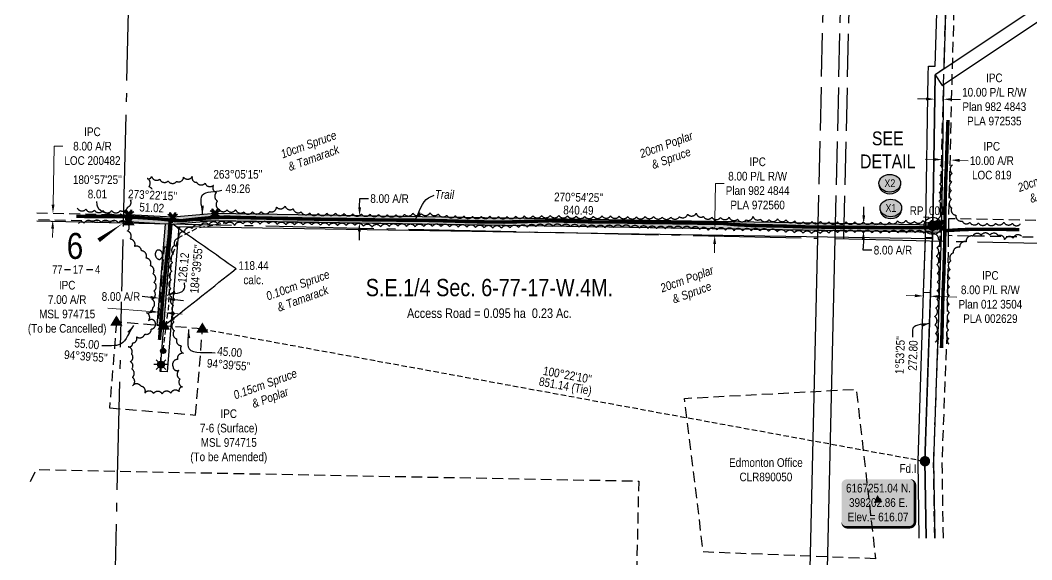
# Model space of a CAD drawing. Extents: x 393877 to 399022, y 6166584 to 6168431.
# Drawn here: x 397155 to 398327, y 6167137 to 6167762 of the extents above; entities that cross this region are included whole.
import ezdxf
from ezdxf.enums import TextEntityAlignment as Align

# ---------------------------------------------------------------- set-up
doc = ezdxf.new("R2010")
doc.units = 0
doc.header["$LTSCALE"] = 5
doc.header["$PDSIZE"] = 0.5
for name, pattern in [('0', [1, 1, 0]), ('foc-ACCESSROAD', [3.75, 2.5, -1.25]), ('foc-QUARTERLINE', [33, 25, -3, 2, -3]), ('foc-TIELINE', [1.875, 1.25, -0.625]), ('foc-UNSURVEYED', [12.5, 10, -2.5]), ('UG_PIPE', [1.875, 1.25, -0.625])]:
    doc.linetypes.add(name, pattern=pattern)
doc.layers.get('Defpoints').update_dxf_attribs({"color": 9})
for name, color, linetype in [('10', 1, 'Continuous'), ('35', 37, 'Continuous'), ('9', 3, 'Continuous'), ('AS-PIPE-UG', 44, 'UG_PIPE'), ('AS-ROADS', 254, 'Continuous'), ('AS-SYMBOL', 7, 'Continuous'), ('C-AR', 13, 'foc-ACCESSROAD'), ('C-RW', 13, 'Continuous'), ('C-SYMBOL', 7, 'Continuous'), ('C-WS', 13, 'foc-ACCESSROAD'), ('C-WS-S', 8, 'Continuous'), ('DETAIL-T', 7, 'Continuous'), ('F-AR', 190, 'foc-ACCESSROAD'), ('F-WS', 190, 'foc-ACCESSROAD'), ('L-AREAREQUIRED', 7, 'Continuous'), ('L-BD', 7, 'Continuous'), ('L-BD1', 253, 'Continuous'), ('L-MON', 1, 'Continuous'), ('L-MON-T', 1, 'Continuous'), ('L-QSEC', 8, 'foc-QUARTERLINE'), ('L-SEC', 7, 'Continuous'), ('L-SECLBL', 7, 'Continuous'), ('L-TIE', 7, 'foc-TIELINE'), ('L-USEC', 7, 'foc-UNSURVEYED'), ('P-CROSSINGS', 250, 'Continuous'), ('P-PROPOSED', 10, 'Continuous'), ('P-PROPOSED-H', 21, 'Continuous'), ('P-TXT', 4, 'Continuous'), ('T-BUSH', 110, '0'), ('T-BUSH-T', 110, 'Continuous')]:
    doc.layers.add(name, color=color, linetype=linetype)
for name, color, linetype, lineweight in [('AS-GENERAL', 48, 'Continuous', 18), ('C-AR-T', 13, 'Continuous', 9), ('C-RW-T', 13, 'Continuous', 9), ('C-WS-T', 13, 'Continuous', 9), ('F-WS-T', 190, 'Continuous', 9)]:
    doc.layers.add(name, color=color, linetype=linetype, lineweight=lineweight)
doc.styles.add('100L', font='ARIALN.TTF', dxfattribs={"height": 11})
doc.styles.add('175L', font='ARIALN.TTF', dxfattribs={"height": 20})
doc.styles.add('80', font='ARIALN.TTF', dxfattribs={"height": 10})
doc.styles.add('80CG', font='ARIALN.TTF', dxfattribs={"height": 10})
doc.styles.add('80L', font='ARIALN.TTF', dxfattribs={"height": 10})
doc.styles.add('Crossing', font='ARIALN.TTF', dxfattribs={"height": 10})
doc.styles.add('SIMPLEX', font='ARIALN.TTF')
doc.dimstyles.new('Compass 5 000', dxfattribs={"dimscale": 5, "dimtxt": 9, "dimasz": 2, "dimexe": 0.2, "dimexo": 0.0625, "dimgap": 0.5, "dimtad": 0, "dimtih": 1, "dimtoh": 1, "dimzin": 0, "dimdsep": 46, "dimtxsty": '80CG', "dimcen": 0.1, "dimse1": 1, "dimse2": 1, "dimclrd": 256, "dimclrt": 256, "dimaunit": 1, "dimadec": 4, "dimazin": 0, "dimtfac": 0.06, "dimtofl": 0, "dimtmove": 0, "dimatfit": 1, "dimfxl": 0.2, "dimtolj": 1, "dimtzin": 0, "dimlwd": -1, "dimarcsym": 0})

# ---------------------------------------------------------------- blocks, each defined once
blk = doc.blocks.new('L-SECLBL')
at = {"layer": '9', "color": 7}
for p, q in [((-5.1, -27.8), (-12.3, -27.8)), ((20.7, -27.8), (13.5, -27.8))]:
    blk.add_line(p, q, dxfattribs=at)
at = {"layer": '10', "color": 2, "style": 'SIMPLEX'}
blk.add_attdef('SEC', text='', height=30, dxfattribs=at).set_placement((0, 0), align=Align.MIDDLE)
at = {"layer": '10', "color": 5, "style": '80L'}
blk.add_attdef('TWP', text='', height=9.5, dxfattribs=at).set_placement((-14.4, -27.4), align=Align.MIDDLE_RIGHT)
blk.add_attdef('RGE', text='', height=9.5, dxfattribs=at).set_placement((3.6, -27.4), align=Align.MIDDLE_CENTER)
blk.add_attdef('MER', text='', height=9.5, dxfattribs=at).set_placement((23.2, -27.4), align=Align.MIDDLE_LEFT)
blk = doc.blocks.new('*D424')
at = {"layer": 'C-AR-T', "transparency": 16777216}
for p, q in [((398212.9, 6167600.5), (398203, 6167600.9)), ((398243, 6167599.4), (398253, 6167599))]:
    blk.add_line(p, q, dxfattribs=at)
for points in [[(398213, 6167602.2), (398212.9, 6167598.9), (398222.9, 6167600.2)], [(398243, 6167601.1), (398242.9, 6167597.7), (398233, 6167599.8)]]:
    blk.add_solid(points, dxfattribs=at)
at = {"layer": 'Defpoints', "color": 0, "transparency": 16777216}
for p in [(398224.8, 6167648.7), (398234.8, 6167648.3), (398233, 6167599.8)]:
    blk.add_point(p, dxfattribs=at)
at = {"layer": 'C-AR-T', "transparency": 16777216, "insert": (398280.3, 6167599), "char_height": 10, "attachment_point": 5, "style": '80CG'}
blk.add_mtext('\\A1;IPC\\P10.00 A/R\\PLOC 819', dxfattribs=at)
blk = doc.blocks.new('*D426')
at = {"layer": 'C-AR-T', "transparency": 16777216}
for p, q in [((397192.8, 6167548.3), (397194.1, 6167615.8)), ((397194.1, 6167615.8), (397204.1, 6167615.8)), ((397192.3, 6167520.3), (397192.1, 6167510.3))]:
    blk.add_line(p, q, dxfattribs=at)
for points in [[(397191.1, 6167548.3), (397194.5, 6167548.3), (397192.6, 6167538.3)], [(397190.6, 6167520.3), (397193.9, 6167520.3), (397192.4, 6167530.3)]]:
    blk.add_solid(points, dxfattribs=at)
at = {"layer": 'Defpoints', "color": 0, "transparency": 16777216}
for p in [(397192.6, 6167538.3), (397235.9, 6167537.5), (397235.7, 6167529.5)]:
    blk.add_point(p, dxfattribs=at)
at = {"layer": 'C-AR-T', "transparency": 16777216, "insert": (397238.4, 6167615.8), "char_height": 10, "attachment_point": 5, "style": '80CG'}
blk.add_mtext('\\A1;IPC\\P8.00 A/R\\PLOC 200482', dxfattribs=at)
blk = doc.blocks.new('*D427')
at = {"layer": 'C-RW-T', "transparency": 16777216}
for p, q in [((397959.6, 6167530.5), (397960.3, 6167572.7)), ((397960.3, 6167572.7), (397970.3, 6167572.7)), ((397959.2, 6167502.5), (397959, 6167492.5))]:
    blk.add_line(p, q, dxfattribs=at)
for points in [[(397958, 6167530.6), (397961.3, 6167530.5), (397959.5, 6167520.5)], [(397957.5, 6167502.6), (397960.8, 6167502.5), (397959.3, 6167512.5)]]:
    blk.add_solid(points, dxfattribs=at)
at = {"layer": 'Defpoints', "color": 0, "transparency": 16777216}
for p in [(397959.5, 6167520.5), (398024.5, 6167519.5), (398024.4, 6167511.5)]:
    blk.add_point(p, dxfattribs=at)
at = {"layer": 'C-RW-T', "transparency": 16777216, "insert": (398009, 6167572.7), "char_height": 10, "attachment_point": 5, "style": '80CG'}
blk.add_mtext('\\A1;IPC\\P8.00 P/L R/W\\PPlan 982 4844\\PPLA 972560', dxfattribs=at)
blk = doc.blocks.new('*D430')
at = {"layer": 'C-RW-T', "transparency": 16777216}
for p, q in [((398204.1, 6167670.5), (398194.1, 6167670.6)), ((398234.1, 6167670), (398244.1, 6167669.9))]:
    blk.add_line(p, q, dxfattribs=at)
for points in [[(398204.1, 6167672.2), (398204.1, 6167668.8), (398214.1, 6167670.3)], [(398234.1, 6167671.7), (398234.1, 6167668.4), (398224.1, 6167670.2)]]:
    blk.add_solid(points, dxfattribs=at)
at = {"layer": 'Defpoints', "color": 0, "transparency": 16777216}
for p in [(398214.1, 6167669.9), (398224.1, 6167670.2), (398224.1, 6167669.7)]:
    blk.add_point(p, dxfattribs=at)
at = {"layer": 'C-RW-T', "transparency": 16777216, "insert": (398283.2, 6167669.9), "char_height": 10, "attachment_point": 5, "style": '80CG'}
blk.add_mtext('\\A1;IPC\\P10.00 P/L R/W\\PPlan 982 4843\\PPLA 972535', dxfattribs=at)
blk = doc.blocks.new('*D432')
at = {"layer": 'C-RW-T', "transparency": 16777216}
for p, q in [((398191.1, 6167442.7), (398181.1, 6167443)), ((398219.1, 6167441.8), (398239.9, 6167441.1))]:
    blk.add_line(p, q, dxfattribs=at)
for points in [[(398191.2, 6167444.4), (398191.1, 6167441), (398201.1, 6167442.4)], [(398219.2, 6167443.5), (398219.1, 6167440.1), (398209.1, 6167442.1)]]:
    blk.add_solid(points, dxfattribs=at)
at = {"layer": 'Defpoints', "color": 0, "transparency": 16777216}
for p in [(398201, 6167439.9), (398201.1, 6167442.4), (398209, 6167439.7)]:
    blk.add_point(p, dxfattribs=at)
at = {"layer": 'C-RW-T', "transparency": 16777216, "insert": (398278.6, 6167441.1), "char_height": 10, "attachment_point": 5, "style": '80CG'}
blk.add_mtext('\\A1;IPC\\P8.00 P/L R/W\\PPlan 012 3504\\PPLA 002629', dxfattribs=at)
blk = doc.blocks.new('RISER')
h = blk.add_hatch(color=255)
h.dxf.hatch_style = 1
edge = h.paths.add_edge_path()
edge.add_arc((0, 0), 0.7, 0, 360)
blk.add_hatch(color=13).paths.add_polyline_path([(0.58, -0.15), (-0.58, -0.15, 0.774597)])
at = {"color": 13}
blk.add_line((-0.58, -0.15), (0.58, -0.15), dxfattribs=at)
blk.add_circle((0, 0), 0.6, dxfattribs=at)
blk = doc.blocks.new('GAS')
h = blk.add_hatch(color=255)
h.dxf.hatch_style = 1
edge = h.paths.add_edge_path()
edge.add_arc((0, 0), 0.9, 0, 360)
for p, q in [((-0.81, 0), (-1.62, 0)), ((-0.57, 0.57), (-1.14, 1.14)), ((0, 0.81), (0, 1.62)), ((0.57, 0.57), (1.14, 1.14)), ((1.62, 0), (0.81, 0)), ((-0.57, -0.57), (-1.14, -1.14)), ((0, -0.81), (0, -1.62)), ((1.14, -1.14), (0.57, -0.57))]:
    blk.add_line(p, q)
blk.add_circle((0, 0), 0.8)
blk = doc.blocks.new('fdia')
at = {"color": 255, "const_width": 1}
blk.add_lwpolyline([(-0.5, 0, 1), (0.5, 0, 1)], format="xyb", close=True, dxfattribs=at)
blk = doc.blocks.new('Fdiaa')
blk.add_blockref('fdia', (0, 0))
blk = doc.blocks.new('fdib')
at = {"color": 1, "const_width": 1.6}
blk.add_lwpolyline([(-0.4, 0, 1), (0.4, 0, 1)], format="xyb", close=True, dxfattribs=at)
at = {"color": 1}
blk.add_circle((0, 0), 0.8, dxfattribs=at)
blk = doc.blocks.new('Fdibb')
blk.add_blockref('fdib', (0, 0))
blk = doc.blocks.new('fdicc')
for name in ['Fdibb', 'Fdiaa']:
    blk.add_blockref(name, (0, 0))
blk = doc.blocks.new('FDI')
blk.add_blockref('fdicc', (0, 0))
blk = doc.blocks.new('TRIA')
blk.add_hatch(color=255).paths.add_polyline_path([(-0.04, 1.52), (-1.47, -0.87), (1.39, -0.87)])
blk = doc.blocks.new('TRIAA')
blk.add_blockref('TRIA', (0, 0))
blk = doc.blocks.new('TRIB')
at = {"color": 1}
blk.add_lwpolyline([(-1.12, -0.67), (-0.04, 1.13), (1.04, -0.67)], close=True, dxfattribs=at)
blk = doc.blocks.new('TRIBB')
blk.add_blockref('TRIB', (0, 0))
blk = doc.blocks.new('TRICC')
for name in ['TRIAA', 'TRIBB']:
    blk.add_blockref(name, (0, 0))
blk = doc.blocks.new('plspike')
blk.add_blockref('TRICC', (0, 0))
blk = doc.blocks.new('STRIA')
blk.add_hatch(color=255).paths.add_polyline_path([(-0.04, 1.52), (-1.47, -0.87), (1.39, -0.87)])
blk = doc.blocks.new('STRIAA')
blk.add_blockref('STRIA', (0, 0))
blk = doc.blocks.new('STRIB')
at = {"color": 1}
blk.add_solid([(-1.12, -0.67), (-0.04, 1.13), (1.04, -0.67)], dxfattribs=at)
blk = doc.blocks.new('STRIBB')
blk.add_blockref('STRIB', (0, 0))
blk = doc.blocks.new('STRICC')
for name in ['STRIAA', 'STRIBB']:
    blk.add_blockref(name, (0, 0))
blk = doc.blocks.new('fdspike')
blk.add_blockref('STRICC', (0, 0))
blk = doc.blocks.new('TEMP')
h = blk.add_hatch(color=255)
h.dxf.hatch_style = 1
h.paths.add_polyline_path([(0, 0.25), (-0.67, 1.15), (-0.67, 0.67), (-1.15, 0.67), (-0.25, 0), (-1.15, -0.67), (-0.67, -0.67), (-0.67, -1.15), (0, -0.25), (0.67, -1.15), (0.67, -0.67), (1.15, -0.67), (0.25, 0), (1.15, 0.67), (0.67, 0.67), (0.67, 1.15)])
h.paths.add_polyline_path([(0.57, 0.85), (0.57, 0.57), (0.85, 0.57), (0.08, 0), (0.85, -0.57), (0.57, -0.57), (0.57, -0.85), (0, -0.08), (-0.57, -0.85), (-0.57, -0.57), (-0.85, -0.57), (-0.08, 0), (-0.85, 0.57), (-0.57, 0.57), (-0.57, 0.85), (0, 0.08)], flags=16)
h = blk.add_hatch(color=1)
h.dxf.hatch_style = 1
h.paths.add_polyline_path([(0, 0.08), (-0.57, 0.85), (-0.57, 0.57), (-0.85, 0.57), (-0.08, 0), (-0.85, -0.57), (-0.57, -0.57), (-0.57, -0.85), (0, -0.08), (0.57, -0.85), (0.57, -0.57), (0.85, -0.57), (0.08, 0), (0.85, 0.57), (0.57, 0.57), (0.57, 0.85)])
at = {"color": 1}
for p, q in [((-0.08, 0), (0.08, 0)), ((0, 0.08), (0, -0.08))]:
    blk.add_line(p, q, dxfattribs=at)
at = {"color": 255, "flags": 128}
blk.add_lwpolyline([(-0.25, 0), (-1.15, 0.67), (-0.67, 0.67), (-0.67, 1.15), (0, 0.25), (0.67, 1.15), (0.67, 0.67), (1.15, 0.67), (0.25, 0), (1.15, -0.67), (0.67, -0.67), (0.67, -1.15), (0, -0.25), (-0.67, -1.15), (-0.67, -0.67), (-1.15, -0.67)], close=True, dxfattribs=at)
at = {"color": 1, "flags": 128}
blk.add_lwpolyline([(-0.08, 0), (-0.85, 0.57), (-0.57, 0.57), (-0.57, 0.85), (0, 0.08), (0.57, 0.85), (0.57, 0.57), (0.85, 0.57), (0.08, 0), (0.85, -0.57), (0.57, -0.57), (0.57, -0.85), (0, -0.08), (-0.57, -0.85), (-0.57, -0.57), (-0.85, -0.57)], close=True, dxfattribs=at)
blk = doc.blocks.new('xing2')
h = blk.add_hatch(color=50)
h.dxf.hatch_style = 1
edge = h.paths.add_edge_path()
edge.add_ellipse((0, 0), major_axis=(-12.5, 0), ratio=0.816297, start_angle=0, end_angle=360)
h = blk.add_hatch(color=250)
h.dxf.hatch_style = 1
edge = h.paths.add_edge_path()
edge.add_ellipse((0, -2), major_axis=(-12.5, 0), ratio=0.816297, start_angle=0, end_angle=180)
edge.add_line((12.5, -2), (12.5, 0))
edge.add_ellipse((0, 0), major_axis=(-12.5, 0), ratio=0.816297, start_angle=0, end_angle=180, ccw=False)
edge.add_line((-12.5, 0), (-12.5, -2))
at = {"color": 250}
blk.add_ellipse((0, 0), major_axis=(-12.5, 0), ratio=0.816297, dxfattribs=at)
blk.add_ellipse((0, -2), major_axis=(-12.5, 0), ratio=0.816297, start_param=0, end_param=3.141593, dxfattribs=at)
at = {"color": 250, "style": 'Crossing'}
blk.add_attdef('CROSSING', text='', height=9, dxfattribs=at).set_placement((0.1, 0), align=Align.MIDDLE_CENTER)
at = {"color": 250, "style": 'Crossing', "flags": 1}
for tag, p in [('OWNER', (0.1, -12.5)), ('DESCRIPTION', (0.1, -25.8)), ('LOCATION', (0.1, -39.3)), ('DWG_REF', (0.1, -52.8))]:
    blk.add_attdef(tag, text='', height=9, dxfattribs=at).set_placement(p, align=Align.MIDDLE_CENTER)
blk = doc.blocks.new('*D456')
at = {"layer": 'Defpoints', "color": 0, "transparency": 16777216}
for p in [(397315.8, 6167439.9), (397314.8, 6167429.7), (397322.8, 6167429)]:
    blk.add_point(p, dxfattribs=at)
at = {"layer": 'P-TXT', "transparency": 16777216}
for p, q in [((397305.8, 6167440.8), (397295.9, 6167441.7)), ((397333.7, 6167438.2), (397343.7, 6167437.3))]:
    blk.add_line(p, q, dxfattribs=at)
for points in [[(397306, 6167442.4), (397305.7, 6167439.1), (397315.8, 6167439.9)], [(397333.9, 6167439.8), (397333.6, 6167436.5), (397323.8, 6167439.1)]]:
    blk.add_solid(points, dxfattribs=at)
at = {"layer": 'P-TXT', "transparency": 16777216, "insert": (397271.4, 6167441.7), "char_height": 10, "attachment_point": 5, "style": '80CG', "bg_fill": 3, "box_fill_scale": 1.1, "bg_fill_color": 256, "bg_fill_true_color": 13158600, "bg_fill_transparency": 0}
blk.add_mtext('\\A1;8.00 A/R', dxfattribs=at)
blk = doc.blocks.new('*D457')
at = {"layer": 'Defpoints', "color": 0, "transparency": 16777216}
for p in [(397547.8, 6167535.1), (397663.9, 6167533.2), (397663.8, 6167525.2)]:
    blk.add_point(p, dxfattribs=at)
at = {"layer": 'P-TXT', "transparency": 16777216}
for p, q in [((397547.9, 6167545.1), (397548.1, 6167555.1)), ((397548.1, 6167555.1), (397558.1, 6167555.1)), ((397547.5, 6167517.1), (397547.3, 6167507.1))]:
    blk.add_line(p, q, dxfattribs=at)
for points in [[(397546.3, 6167545.1), (397549.6, 6167545), (397547.8, 6167535.1)], [(397545.8, 6167517.1), (397549.2, 6167517), (397547.7, 6167527.1)]]:
    blk.add_solid(points, dxfattribs=at)
at = {"layer": 'P-TXT', "transparency": 16777216, "insert": (397582.6, 6167555.1), "char_height": 10, "attachment_point": 5, "style": '80CG'}
blk.add_mtext('\\A1;8.00 A/R', dxfattribs=at)
blk = doc.blocks.new('*D458')
at = {"layer": 'Defpoints', "color": 0, "transparency": 16777216}
for p in [(398134.8, 6167525.8), (398131.7, 6167517.8), (398134.6, 6167517.8)]:
    blk.add_point(p, dxfattribs=at)
at = {"layer": 'P-TXT', "transparency": 16777216}
for p, q in [((398132, 6167535.8), (398132.1, 6167545.8)), ((398131.5, 6167507.8), (398131.4, 6167497.8)), ((398131.3, 6167495.4), (398131.4, 6167497.8)), ((398141.3, 6167495.4), (398131.3, 6167495.4))]:
    blk.add_line(p, q, dxfattribs=at)
for points in [[(398130.3, 6167535.8), (398133.6, 6167535.8), (398131.8, 6167525.8)], [(398129.8, 6167507.8), (398133.2, 6167507.8), (398131.7, 6167517.8)]]:
    blk.add_solid(points, dxfattribs=at)
at = {"layer": 'P-TXT', "transparency": 16777216, "insert": (398165.8, 6167495.4), "char_height": 10, "attachment_point": 5, "style": '80CG'}
blk.add_mtext('\\A1;8.00 A/R', dxfattribs=at)
blk = doc.blocks.new('*U459')
h = blk.add_hatch(color=254)
edge = h.paths.add_edge_path()
edge.add_line((-36.5, -28.5), (36.5, -28.5))
edge.add_arc((36.5, -22.5), 6, 270, 360)
edge.add_line((42.5, -22.5), (42.5, 21))
edge.add_arc((36.5, 21), 6, 0, 90)
edge.add_line((36.5, 27), (-36.5, 27))
edge.add_arc((-36.5, 21), 6, 90, 180)
edge.add_line((-42.5, 21), (-42.5, -22.5))
edge.add_arc((-36.5, -22.5), 6, 180, 270)
at = {"color": 1, "flags": 128}
blk.add_lwpolyline([(-36.5, -28.5, 3, 3, 0), (36.5, -28.5, 3, 3, 0.414214), (42.5, -22.5, 3, 3, 0), (42.5, 21, 3, 0, 0.414214), (36.5, 27, 0, 0, 0), (-36.5, 27, 0, 0, 0.414214), (-42.5, 21, 0, 0, 0), (-42.5, -22.5, 0, 3, 0.414214)], format="xyseb", close=True, dxfattribs=at)
blk.add_lwpolyline([(-1, 8.8, 0, 10, 0), (0, 0, 5, 5, 0)], format="xyseb", dxfattribs=at)
at = {"color": 1, "style": '80'}
blk.add_attdef('ENTER_TEXT_001', (-36, -5), '', height=10, dxfattribs=at)
blk = doc.blocks.new('*D466')
at = {"layer": 'C-AR-T', "transparency": 16777216}
for p, q in [((397305.4, 6167424.4), (397256.4, 6167428.4)), ((397332.3, 6167422.2), (397342.3, 6167421.4))]:
    blk.add_line(p, q, dxfattribs=at)
for points in [[(397305.5, 6167426), (397305.3, 6167422.7), (397315.4, 6167423.6)], [(397332.4, 6167423.8), (397332.2, 6167420.5), (397322.3, 6167423)]]:
    blk.add_solid(points, dxfattribs=at)
at = {"layer": 'Defpoints', "color": 0, "transparency": 16777216}
for p in [(397319, 6167468.1), (397326, 6167467.5), (397322.3, 6167423)]:
    blk.add_point(p, dxfattribs=at)
at = {"layer": 'C-AR-T', "transparency": 16777216, "insert": (397209.1, 6167428.4), "char_height": 10, "attachment_point": 5, "style": '80CG'}
blk.add_mtext('\\A1;IPC\\P7.00 A/R\\PMSL 974715\\P(To be Cancelled)', dxfattribs=at)

msp = doc.modelspace()

# ---------------------------------------------------------------- hatches: boundary and pattern name
at = {"layer": 'P-PROPOSED-H'}
h = msp.add_hatch(color=256, dxfattribs=at)
h.dxf.hatch_style = 1
h.paths.add_polyline_path([(398220.489, 6167524.411), (397380.412, 6167537.709), (397331.351, 6167533.492), (397280.438, 6167536.491), (397280.304, 6167528.488), (397322.715, 6167525.99), (397313.126, 6167408.486), (397321.096, 6167407.836), (397330.7, 6167525.519), (397331.459, 6167525.475), (397380.692, 6167529.706), (398220.362, 6167516.415)])

# ---------------------------------------------------------------- linework, layer by layer
at = {"layer": '35', "color": 3}
msp.add_circle((398211.851, 6167523.59), 10, dxfattribs=at)
at = {"layer": 'AS-PIPE-UG', "flags": 128}
msp.add_lwpolyline([(397320.339, 6167379.29), (397326.425, 6167426.922), (397329.906, 6167486.408), (397338.649, 6167510.245), (397360.173, 6167521.206), (397397.138, 6167528.138)], dxfattribs=at)
at = {"layer": 'AS-ROADS', "const_width": 3.999, "flags": 128}
for points in [[(398221.989, 6167382.058), (398222.617, 6167401.333), (398223.006, 6167417.815), (398223.709, 6167444.996), (398224.666, 6167466.151), (398225.175, 6167484.046), (398225.731, 6167504.166), (398225.959, 6167526.156), (398226.244, 6167550.885), (398226.926, 6167576.358), (398228.081, 6167603.366), (398228.095, 6167606.357), (398228.738, 6167623.895), (398229.501, 6167646.055)], [(398225.888, 6167521.582), (398206.003, 6167521.671), (398184.173, 6167521.393), (398153.124, 6167521.518), (398131.327, 6167521.783), (398112.533, 6167521.989), (398091.029, 6167522.073), (398067.708, 6167522.272), (398038.258, 6167523.321), (398002.478, 6167524.004), (397984.496, 6167524.927), (397968.579, 6167526.468), (397944.915, 6167526.708), (397923.415, 6167526.957), (397899.929, 6167527.318), (397880.481, 6167527.434), (397859.043, 6167527.922), (397837.947, 6167528.143), (397818.973, 6167528.121), (397802.168, 6167528.645), (397782.359, 6167529.142), (397768.903, 6167529.521), (397752.345, 6167529.027), (397732.064, 6167528.365), (397715.363, 6167527.928), (397698.468, 6167528.081), (397678.625, 6167528.409), (397657.828, 6167529.108), (397635.218, 6167529.731), (397615.501, 6167530.093), (397596.181, 6167530.181), (397576.604, 6167530.413), (397553.994, 6167530.588), (397529.522, 6167530.938), (397505.447, 6167531.218), (397480.991, 6167531.666), (397458.124, 6167532.194), (397434.407, 6167532.673), (397410.391, 6167533.194), (397393.617, 6167533.719), (397372.097, 6167532.782), (397358.223, 6167531.425), (397341.548, 6167529.535), (397328.902, 6167530.27), (397315.477, 6167531.693), (397296.377, 6167532.971), (397278.947, 6167534.099), (397262.27, 6167534.31), (397242.941, 6167534.42), (397219.534, 6167534.547)], [(397328.461, 6167530.241), (397327.249, 6167511.761), (397324.726, 6167490.332), (397322.031, 6167463.145), (397319.982, 6167442.65), (397318.13, 6167417.751), (397316.073, 6167391.535)], [(398312.258, 6167519.245), (398290.69, 6167519.526), (398274.254, 6167519.646), (398257.982, 6167519.606), (398244.57, 6167519.135), (398232.128, 6167518.391), (398225.76, 6167517.888)]]:
    msp.add_lwpolyline(points, dxfattribs=at)
at = {"layer": 'C-AR', "flags": 128}
for points in [[(398214.195, 6167161.992), (398212.82, 6167250.699, -0.01211492), (398212.824, 6167251.184), (398218.451, 6167395.989), (398220.891, 6167549.435), (398224.405, 6167687.089), (398227.768, 6167808.394), (398216.082, 6167867.059), (398111.438, 6168119.377, -0.06798114), (398110.75, 6168121.993), (398083.833, 6168342.196), (398043.312, 6168414.236)], [(398224.192, 6167162.011), (398222.815, 6167250.854), (398228.45, 6167395.83), (398230.89, 6167549.276), (398234.533, 6167698.655), (398237.76, 6167808.1, 0.05658434), (398237.572, 6167810.347), (398225.886, 6167869.012, 0.04917012), (398225.316, 6167870.888), (398120.672, 6168123.206), (398093.755, 6168343.409, 0.09799596), (398092.545, 6168347.096), (398054.926, 6168413.977)]]:
    msp.add_lwpolyline(points, format="xyb", dxfattribs=at)
for points in [[(397173.996, 6167538.687), (397280.459, 6167536.492), (397280.304, 6167528.488), (397173.803, 6167530.537)], [(397321.109, 6167407.832), (397328.515, 6167498.747), (397321.504, 6167498.864), (397314.135, 6167408.402)]]:
    msp.add_lwpolyline(points, dxfattribs=at)
at = {"layer": 'C-RW', "flags": 128}
for points in [[(398043.312, 6168414.236), (398083.833, 6168342.196), (398110.915, 6168120.638), (398216.082, 6167867.059), (398227.768, 6167808.394), (398224.73, 6167705.367), (398214.534, 6167698.416), (398211.806, 6167523.613), (398209.253, 6167446.201), (398201.264, 6167446.465), (398203.316, 6167508.764), (398203.813, 6167523.87), (398206.541, 6167698.653), (398206.837, 6167708.644), (398214.781, 6167708.421), (398217.713, 6167807.504), (398206.508, 6167864.114), (398101.028, 6168118.048), (398074.161, 6168339.03), (398031.714, 6168414.494)], [(399020.129, 6168236.538), (398463.231, 6167864.602), (398214.534, 6167698.416), (398222.815, 6167686.027), (399019.707, 6168218.241)], [(398204.198, 6167161.973), (398202.818, 6167251.029), (398211.806, 6167523.613), (398214.534, 6167698.416), (398222.815, 6167686.027), (398224.405, 6167687.089), (398221.845, 6167523.347), (398212.816, 6167250.942), (398214.195, 6167161.992)]]:
    msp.add_lwpolyline(points, dxfattribs=at)
msp.add_lwpolyline([(398211.349, 6167508.554), (397338.474, 6167522.371), (397324.767, 6167354.361), (397316.794, 6167355.012), (397330.457, 6167522.498), (397327.779, 6167522.541), (397327.906, 6167530.54), (397338.6, 6167530.37), (398211.573, 6167516.554)], close=True, dxfattribs=at)
msp.add_lwpolyline([(398196.2, 6167161.958), (398194.822, 6167250.905, -0.01211492), (398194.825, 6167251.292), (398201.264, 6167446.465), (398203.37, 6167510.405), (398211.366, 6167510.28), (398209.253, 6167446.201), (398202.818, 6167251.029), (398204.198, 6167161.973)], format="xyb", dxfattribs=at)
at = {"layer": 'C-WS'}
msp.add_lwpolyline([(397258.163, 6167312.674), (397357.795, 6167304.542), (397365.927, 6167404.175), (397266.295, 6167412.306)], close=True, dxfattribs=at)
at = {"layer": 'F-AR', "flags": 128}
msp.add_lwpolyline([(399003.054, 6167496.887), (398903.197, 6167498.721), (398895.897, 6167498.855), (398708.738, 6167501.67), (398530.308, 6167506.44), (398230.302, 6167512.271), (398230.472, 6167522.975), (398230.62, 6167532.273), (398530.77, 6167526.44), (398709.156, 6167521.671), (398896.231, 6167518.858), (398903.659, 6167518.721), (399003.515, 6167516.887)], dxfattribs=at)
at = {"layer": 'F-WS', "flags": 128}
msp.add_lwpolyline([(398145.631, 6167138.126), (397946.041, 6167145.912), (397924.379, 6167323.821), (398123.28, 6167334.37), (398145.631, 6167138.126)], close=True, dxfattribs=at)
msp.add_lwpolyline([(397166.623, 6167227.575), (397173.498, 6167241.568), (397267.663, 6167239.475), (397871.196, 6167228.089), (397868.531, 6167111.639), (398069.363, 6167107.157), (398059.982, 6166705.08), (397255.433, 6166723.113), (397154.72, 6166725.37)], dxfattribs=at)
at = {"layer": 'L-QSEC'}
for p, q in [((397274.476, 6167527.155), (397293.533, 6168331.172)), ((397173.776, 6167529.399), (397274.476, 6167527.155)), ((397255.42, 6166723.113), (397274.476, 6167527.155)), ((397274.476, 6167527.155), (398078.746, 6167509.233)), ((398098.853, 6167508.783), (398903.013, 6167490.753))]:
    msp.add_line(p, q, dxfattribs=at)
at = {"layer": 'L-SEC'}
for p, q in [((398059.981, 6166705.082), (398078.746, 6167509.233)), ((398080.089, 6166704.632), (398098.853, 6167508.764))]:
    msp.add_line(p, q, dxfattribs=at)
at = {"layer": 'L-SECLBL', "flags": 128}
msp.add_lwpolyline([(397274.476, 6167527.155, 0, 5, 0), (397245.529, 6167506.865, 0, 0, 0)], format="xyseb", dxfattribs=at)
at = {"layer": 'L-TIE', "flags": 128}
for points in [[(397331.351, 6167533.492), (397330.7, 6167525.519)], [(398211.851, 6167523.59), (398220.489, 6167524.411)], [(397365.927, 6167404.175), (398202.856, 6167251.038)]]:
    msp.add_lwpolyline(points, dxfattribs=at)
at = {"layer": 'L-USEC'}
for p, q in [((398078.746, 6167509.233), (398097.513, 6168313.386)), ((398098.853, 6167508.764), (398117.62, 6168312.916)), ((398108.906, 6167508.529), (398127.674, 6168312.682))]:
    msp.add_line(p, q, dxfattribs=at)
at = {"layer": 'P-PROPOSED', "flags": 128}
msp.add_lwpolyline([(398220.489, 6167524.411), (397380.412, 6167537.709), (397331.351, 6167533.492), (397280.438, 6167536.491), (397280.304, 6167528.488), (397322.715, 6167525.99), (397313.126, 6167408.486), (397321.096, 6167407.836), (397330.7, 6167525.519), (397331.459, 6167525.475), (397380.692, 6167529.706), (398220.362, 6167516.415)], close=True, dxfattribs=at)
at = {"layer": 'T-BUSH', "flags": 128}
for points in [[(397220.814, 6167544.104, 0.52056705), (397230.738, 6167542.903, 0.52056705), (397240.662, 6167541.702, 0.52056705), (397250.646, 6167541.326, 0.52056705), (397260.64, 6167541.189, 0.52056705), (397270.636, 6167541.281, 0.52056705), (397279.099, 6167545.218, 0.52056705), (397281.884, 6167554.415, 0.52056705), (397288.089, 6167559.264, 0.52056705), (397297.959, 6167560.139, 0.52056705), (397307.247, 6167559.527, 0.52056705), (397303.717, 6167568.879, 0.52056705), (397301.678, 6167578.568, 0.52056705), (397306.877, 6167580.785, 0.52056705), (397316.329, 6167577.531, 0.52056705), (397326.035, 6167575.525, 0.52056705), (397336.007, 6167575.064, 0.52056705), (397343.937, 6167579.876, 0.52056705), (397353.905, 6167580.62, 0.52056705), (397358.978, 6167574.127, 0.52056705), (397368.888, 6167572.969, 0.52056705), (397378.565, 6167570.466, 0.52056705), (397382.104, 6167562.289, 0.52056705), (397383.249, 6167552.389, 0.52056705), (397385.119, 6167542.764, 0.52056705), (397394.297, 6167542.008, 0.52056705), (397404.247, 6167542.295, 0.52056705), (397413.825, 6167539.658, 0.52056705), (397423.82, 6167539.824, 0.52056705), (397433.815, 6167539.991, 0.52056705), (397443.81, 6167540.157, 0.52056705), (397451.634, 6167545.384, 0.52056705), (397461.57, 6167546.478, 0.52056705), (397470.925, 6167543.423, 0.52056705), (397480.178, 6167539.64, 0.52056705), (397490.029, 6167538.415, 0.52056705), (397500.005, 6167537.952, 0.52056705), (397509.997, 6167538.23, 0.52056705), (397519.988, 6167538.344, 0.52056705), (397529.972, 6167537.841, 0.52056705), (397539.961, 6167537.508, 0.52056705), (397549.956, 6167537.313, 0.52056705), (397559.95, 6167537.119, 0.52056705), (397569.942, 6167536.822, 0.52056705), (397579.933, 6167536.487, 0.52056705), (397589.927, 6167536.456, 0.52056705), (397599.887, 6167536.895, 0.52056705), (397609.677, 6167538.254, 0.52056705), (397619.556, 6167537.572, 0.52056705), (397629.49, 6167538.68, 0.52056705), (397639.072, 6167537.294, 0.52056705), (397648.815, 6167535.768, 0.52056705), (397658.803, 6167535.36, 0.52056705), (397668.791, 6167534.957, 0.52056705), (397678.779, 6167534.554, 0.52056705), (397688.771, 6167534.503, 0.52056705), (397698.764, 6167534.727, 0.52056705), (397708.753, 6167534.468, 0.52056705), (397718.742, 6167534.339, 0.52056705), (397728.731, 6167534.716, 0.52056705), (397738.722, 6167535.034, 0.52056705), (397748.716, 6167535.256, 0.52056705), (397758.71, 6167535.462, 0.52056705), (397768.704, 6167535.65, 0.52056705), (397778.697, 6167535.517, 0.52056705), (397788.687, 6167535.176, 0.52056705), (397798.68, 6167534.911, 0.52056705), (397808.668, 6167534.504, 0.52056705), (397818.654, 6167534.539, 0.52056705), (397828.638, 6167535.025, 0.52056705), (397838.625, 6167535.089, 0.52056705), (397848.613, 6167534.687, 0.52056705), (397858.601, 6167534.288, 0.52056705), (397868.59, 6167533.89, 0.52056705), (397878.56, 6167534.442, 0.52056705), (397888.528, 6167534.398, 0.52056705), (397898.497, 6167533.664, 0.52056705), (397908.483, 6167533.66, 0.52056705), (397918.458, 6167534.227, 0.52056705), (397927.997, 6167536.963, 0.52056705), (397937.885, 6167538.12, 0.52056705), (397946.127, 6167534.439, 0.52056705), (397956.075, 6167533.463, 0.52056705), (397966.047, 6167533.283, 0.52056705), (397976.036, 6167533.475, 0.52056705), (397985.726, 6167531.145, 0.52056705), (397995.703, 6167530.513, 0.52056705), (398003.617, 6167534.54, 0.52056705), (398012.292, 6167531.3, 0.52056705), (398022.268, 6167530.662, 0.52056705), (398032.083, 6167531.638, 0.52056705), (398042.008, 6167530.446, 0.52056705), (398051.943, 6167529.336, 0.52056705), (398061.884, 6167528.292, 0.52056705), (398071.876, 6167528.518, 0.52056705), (398081.869, 6167528.78, 0.52056705), (398091.555, 6167528.301, 0.52056705), (398101.549, 6167528.103, 0.52056705), (398111.545, 6167528.129, 0.52056705), (398121.541, 6167528.152, 0.52056705), (398131.537, 6167528.044, 0.52056705), (398141.533, 6167527.936, 0.52056705), (398151.528, 6167527.83, 0.52056705), (398161.524, 6167527.725, 0.52056705), (398171.158, 6167529.343, 0.52056705), (398180.82, 6167529.986, 0.52056705), (398190.564, 6167528.756, 0.52056705), (398200.504, 6167529.709, 0.52056705), (398210.498, 6167529.925, 0.52056705), (398218.536, 6167532.294, 0.52056705), (398219.024, 6167542.265, 0.52056705), (398219.135, 6167552.261, 0.52056705), (398219.468, 6167562.25, 0.52056705), (398219.963, 6167572.234, 0.52056705), (398220.31, 6167582.223, 0.52056705), (398220.474, 6167593.865, 0.52056705)], [(398234.776, 6167594.209, 0.52056705), (398234.37, 6167584.221, 0.52056705), (398233.857, 6167574.238, 0.52056705), (398233.463, 6167564.253, 0.52056705), (398233.442, 6167554.257, 0.52056705), (398233.731, 6167544.265, 0.52056705), (398238.564, 6167536.045, 0.52056705), (398245.852, 6167529.207, 0.52056705), (398254.836, 6167527.566, 0.52056705), (398264.79, 6167526.867, 0.52056705), (398274.767, 6167526.498, 0.52056705), (398284.759, 6167526.425, 0.52056705), (398294.216, 6167527.897, 0.52056705), (398304.086, 6167526.43, 0.52056705), (398313.221, 6167525.764, 0.52056705)], [(398214.723, 6167388.92, 0.52056705), (398215.221, 6167398.904, 0.52056705), (398214.303, 6167408.849, 0.52056705), (398214.138, 6167418.781, 0.52056705), (398215.403, 6167428.697, 0.52056705), (398216.669, 6167438.613, 0.52056705), (398216.976, 6167448.596, 0.52056705), (398217.109, 6167458.592, 0.52056705), (398217.126, 6167468.588, 0.52056705), (398216.618, 6167478.569, 0.52056705), (398216.025, 6167488.548, 0.52056705), (398216.593, 6167498.415, 0.52056705), (398218.537, 6167508.123, 0.52056705), (398211.397, 6167514.118, 0.52056705), (398201.448, 6167515.088, 0.52056705), (398191.487, 6167515.793, 0.52056705), (398181.491, 6167515.688, 0.52056705), (398171.496, 6167515.583, 0.52056705), (398161.5, 6167515.446, 0.52056705), (398151.505, 6167515.298, 0.52056705), (398141.511, 6167515.423, 0.52056705), (398131.519, 6167515.692, 0.52056705), (398121.525, 6167515.885, 0.52056705), (398111.529, 6167515.831, 0.52056705), (398101.534, 6167515.744, 0.52056705), (398091.55, 6167515.24, 0.52056705), (398081.566, 6167514.737, 0.52056705), (398071.581, 6167514.663, 0.52056705), (398061.595, 6167515.107, 0.52056705), (398051.609, 6167515.551, 0.52056705), (398041.63, 6167516.146, 0.52056705), (398031.653, 6167516.763, 0.52056705), (398021.672, 6167517.323, 0.52056705), (398011.685, 6167517.754, 0.52056705), (398001.695, 6167517.904, 0.52056705), (397991.7, 6167517.728, 0.52056705), (397981.718, 6167517.979, 0.52056705), (397971.752, 6167518.758, 0.52056705), (397961.78, 6167518.821, 0.52056705), (397951.808, 6167518.423, 0.52056705), (397941.874, 6167519.542, 0.52056705), (397931.912, 6167520.212, 0.52056705), (397921.917, 6167520.371, 0.52056705), (397911.922, 6167520.529, 0.52056705), (397901.931, 6167520.29, 0.52056705), (397891.938, 6167520.412, 0.52056705), (397881.946, 6167520.678, 0.52056705), (397871.956, 6167521.039, 0.52056705), (397861.974, 6167521.555, 0.52056705), (397851.997, 6167522.119, 0.52056705), (397842.008, 6167521.742, 0.52056705), (397832.016, 6167521.479, 0.52056705), (397822.02, 6167521.514, 0.52056705), (397812.028, 6167521.716, 0.52056705), (397802.044, 6167522.212, 0.52056705), (397792.06, 6167522.696, 0.52056705), (397782.065, 6167522.858, 0.52056705), (397772.07, 6167523.02, 0.52056705), (397762.074, 6167522.897, 0.52056705), (397752.082, 6167522.659, 0.52056705), (397742.1, 6167522.129, 0.52056705), (397732.113, 6167521.706, 0.52056705), (397722.125, 6167521.298, 0.52056705), (397712.137, 6167520.89, 0.52056705), (397702.144, 6167521.108, 0.52056705), (397692.151, 6167521.359, 0.52056705), (397682.163, 6167521.754, 0.52056705), (397672.175, 6167522.152, 0.52056705), (397662.179, 6167522.261, 0.52056705), (397652.185, 6167522.451, 0.52056705), (397642.194, 6167522.78, 0.52056705), (397632.203, 6167523.052, 0.52056705), (397622.209, 6167522.851, 0.52056705), (397612.214, 6167522.649, 0.52056705), (397602.224, 6167522.993, 0.52056705), (397592.234, 6167523.35, 0.52056705), (397582.246, 6167523.035, 0.52056705), (397572.257, 6167522.636, 0.52056705), (397562.269, 6167522.237, 0.52056705), (397552.341, 6167523.247, 0.52056705), (397542.409, 6167524.213, 0.52056705), (397532.414, 6167524.008, 0.52056705), (397522.42, 6167523.894, 0.52056705), (397512.425, 6167524.047, 0.52056705), (397502.436, 6167524.399, 0.52056705), (397492.446, 6167524.694, 0.52056705), (397482.45, 6167524.751, 0.52056705), (397472.454, 6167524.808, 0.52056705), (397462.458, 6167524.878, 0.52056705), (397452.502, 6167525.28, 0.52056705), (397442.648, 6167526.171, 0.52056705), (397432.664, 6167525.677, 0.52056705), (397422.682, 6167525.831, 0.52056705), (397412.739, 6167525.928, 0.52056705), (397402.987, 6167524.186, 0.52056705), (397393.139, 6167525.905, 0.52056705), (397383.256, 6167526.188, 0.52056705), (397373.334, 6167524.967, 0.52056705), (397363.457, 6167523.493, 0.52056705), (397353.884, 6167520.696, 0.52056705), (397344.727, 6167516.902, 0.52056705), (397338.366, 6167509.19, 0.52056705), (397333.497, 6167500.732, 0.52056705), (397331.964, 6167490.886, 0.52056705), (397331.183, 6167480.921, 0.52056705), (397330.412, 6167470.954, 0.52056705), (397329.658, 6167460.986, 0.52056705), (397329.133, 6167451.004, 0.52056705), (397330.255, 6167441.256, 0.52056705), (397332.255, 6167431.649, 0.52056705), (397333.663, 6167422.088, 0.52056705), (397332.701, 6167412.206, 0.52056705), (397333.161, 6167402.22, 0.52056705), (397335.905, 6167392.703, 0.52056705), (397341.641, 6167384.805, 0.52056705), (397343.936, 6167375.945, 0.52056705), (397336.843, 6167368.988, 0.52056705), (397331.681, 6167360.548, 0.52056705), (397338.496, 6167356.264, 0.52056705), (397339.641, 6167346.333, 0.52056705), (397342.521, 6167337.042, 0.52056705), (397338.881, 6167331.63, 0.52056705), (397329.122, 6167329.919, 0.52056705), (397319.152, 6167329.202, 0.52056705), (397309.168, 6167329.517, 0.52056705), (397299.182, 6167329.979, 0.52056705), (397294.536, 6167337.825, 0.52056705), (397284.797, 6167338.395, 0.52056705), (397284.739, 6167348.159, 0.52056705), (397283.906, 6167357.892, 0.52056705), (397282.21, 6167366.366, 0.52056705), (397283.758, 6167375.221, 0.52056705), (397279.817, 6167383.502, 0.52056705), (397284.968, 6167387.967, 0.52056705), (397289.489, 6167395.183, 0.52056705), (397299.012, 6167398.22, 0.52056705), (397306.553, 6167404.049, 0.52056705), (397310.948, 6167412.409, 0.52056705), (397303.362, 6167413.729, 0.52056705), (397300.835, 6167423.007, 0.52056705), (397308.254, 6167428.649, 0.52056705), (397307.41, 6167438.56, 0.52056705), (397309.824, 6167448.26, 0.52056705), (397309.75, 6167458.149, 0.52056705), (397308.423, 6167468.044, 0.52056705), (397305.518, 6167477.503, 0.52056705), (397300.62, 6167486.212, 0.52056705), (397295.214, 6167494.621, 0.52056705), (397287.2, 6167499.681, 0.52056705), (397282.135, 6167508.167, 0.52056705), (397278.878, 6167517.565, 0.52056705), (397278.522, 6167526.563, 0.52056705), (397268.536, 6167527.022, 0.52056705), (397258.541, 6167527.079, 0.52056705), (397248.555, 6167527.459, 0.52056705), (397238.579, 6167527.497, 0.52056705), (397228.613, 6167526.729, 0.52056705), (397222.223, 6167526.237, 0.52056705)], [(398314.732, 6167511.685, 0.52056705), (398304.989, 6167509.451, 0.52056705), (398295.168, 6167507.599, 0.52056705), (398287.875, 6167512.185, 0.52056705), (398277.895, 6167512.745, 0.52056705), (398267.914, 6167512.825, 0.52056705), (398258.134, 6167511.755, 0.52056705), (398250.587, 6167505.2, 0.52056705), (398243.041, 6167498.644, 0.52056705), (398235.494, 6167492.089, 0.52056705), (398232.827, 6167482.895, 0.52056705), (398232.037, 6167472.941, 0.52056705), (398231.606, 6167462.954, 0.52056705), (398231.208, 6167452.965, 0.52056705), (398230.995, 6167442.971, 0.52056705), (398230.904, 6167432.978, 0.52056705), (398231.244, 6167422.988, 0.52056705), (398230.92, 6167413.015, 0.52056705), (398230.161, 6167403.054, 0.52056705), (398230.277, 6167393.058, 0.52056705), (398230.347, 6167387.023, 0.52056705)]]:
    msp.add_lwpolyline(points, format="xyb", dxfattribs=at)
msp.add_lwpolyline([(397316.09, 6167484.583, 0.52056705), (397317.717, 6167494.396, 0.52056705), (397311.969, 6167493.81, 0.52056705)], format="xyb", close=True, dxfattribs=at)

# ---------------------------------------------------------------- block references
at = {"layer": 'AS-SYMBOL', "color": 3, "xscale": 4.99999999999998, "yscale": 4.99999999999998, "zscale": 4.99999999999998}
msp.add_blockref('RISER', (397320.245, 6167378.858), dxfattribs=at)
at = {"layer": 'C-WS-S', "color": 3, "xscale": 4.99999999999998, "yscale": 4.99999999999998, "zscale": 4.99999999999998}
msp.add_blockref('GAS', (397317.721, 6167362.892), dxfattribs=at)
at = {"layer": 'DETAIL-T'}
ref = msp.add_blockref('*U459', (398148.707, 6167203.106), dxfattribs=at)
ref.add_attrib('ENTER_TEXT_001', '6167251.04 N.', (398111.411, 6167214.878), dxfattribs={"layer": '0', "color": 1, "height": 10, "style": '80'})
ref.add_attrib('ENTER_TEXT_002', '398202.86 E.', (398114.887, 6167198.171), dxfattribs={"layer": '0', "color": 1, "height": 10, "style": '80'})
ref.add_attrib('ENTER_TEXT_003', 'Elev.= 616.07', (398113.332, 6167181.463), dxfattribs={"layer": '0', "color": 1, "height": 10, "style": '80'})
at = {"layer": 'L-MON', "xscale": 4.998170399999996, "yscale": 4.998170399999996, "zscale": 4.998170399999996}
for p in [(397280.459, 6167536.495), (397331.351, 6167533.492)]:
    msp.add_blockref('TEMP', p, dxfattribs=at)
at = {"layer": 'L-MON', "color": 6, "xscale": 4.998170399999997, "yscale": 4.998170399999997, "zscale": 4.998170399999997}
for p in [(397380.412, 6167537.709), (398220.489, 6167524.411)]:
    msp.add_blockref('TEMP', p, dxfattribs=at)
at = {"layer": 'L-MON', "color": 3, "xscale": 4.99999999999998, "yscale": 4.99999999999998, "zscale": 4.99999999999998}
for name, p in [('plspike', (397280.304, 6167528.488)), ('FDI', (398211.851, 6167523.59)), ('plspike', (397266.295, 6167412.306)), ('plspike', (397321.109, 6167407.832)), ('fdspike', (397365.927, 6167404.175)), ('FDI', (398202.856, 6167251.038))]:
    msp.add_blockref(name, p, dxfattribs=at)
at = {"layer": 'L-SECLBL', "xscale": 0.99963408, "yscale": 0.99963408, "zscale": 0.99963408}
msp.add_blockref('L-SECLBL', (397218.142, 6167500.354), dxfattribs=at).add_auto_attribs({'SEC': '6', 'TWP': '77', 'RGE': '17', 'MER': '4'})
at = {"layer": 'P-CROSSINGS', "color": 6, "xscale": 0.99963408, "yscale": 0.99963408, "zscale": 0.99963408}
for p, values in [((398162.09, 6167572.965), {'CROSSING': 'X2'}), ((398163.308, 6167544.289), {'CROSSING': 'X1'})]:
    msp.add_blockref('xing2', p, dxfattribs=at).add_auto_attribs(values)

# ---------------------------------------------------------------- texts
at = {"layer": '35', "color": 3, "style": '80'}
msp.add_attdef('RP_001', (398185.192, 6167536.155), 'RP', height=10, dxfattribs=at)
at = {"layer": 'AS-GENERAL', "insert": (397646.317, 6167564.915), "char_height": 9.99634, "width": 22.42141, "attachment_point": 2, "rotation": 359.0928, "style": '80L'}
msp.add_mtext('{\\fArial Narrow|b0|i1|c0|p34;Trail}', dxfattribs=at)
at = {"layer": 'C-SYMBOL', "color": 3, "style": '175L'}
msp.add_text('S.E.1/4 Sec. 6-77-17-W.4M.', height=19.99268, dxfattribs=at).set_placement((397698.259, 6167436.138), align=Align.BOTTOM_CENTER)
at = {"layer": 'C-WS-T', "insert": (397396.31, 6167279.578), "char_height": 9.99634, "width": 88.51917, "attachment_point": 5, "style": '80CG'}
msp.add_mtext('\\A1;IPC\\P7-6 (Surface)\\PMSL 974715\\P(To be Amended)', dxfattribs=at)
at = {"layer": 'DETAIL-T', "color": 3, "insert": (398159.728, 6167611.561), "char_height": 15.9941, "width": 63.61284, "attachment_point": 5, "style": '80CG'}
msp.add_mtext('SEE\\PDETAIL', dxfattribs=at)
at = {"layer": 'F-WS-T', "insert": (398018.594, 6167241.078), "char_height": 9.99634, "width": 84.91203, "attachment_point": 5, "style": '80CG'}
msp.add_mtext('\\A1;Edmonton Office\\PCLR890050', dxfattribs=at)
at = {"layer": 'L-AREAREQUIRED', "color": 5, "style": '100L'}
msp.add_text('Access Road = 0.095 ha  0.23 Ac.', height=10.99597, dxfattribs=at).set_placement((397698.259, 6167413.646), align=Align.BOTTOM_CENTER)
at = {"layer": 'L-BD', "color": 4, "style": '80L'}
for s, height, rotation, p in [('55.00', 9.9963, 355.3341, (397231.927, 6167386.78)), ("1°53'25''", 9.9963, 88.1098, (398173.908, 6167373.898)), ('272.80', 9.9963, 88.1098, (398188.894, 6167373.404)), ("94°39'55''", 9.9963, 355.3341, (397230.768, 6167372.583)), ('45.00', 9.9963, 355.3341, (397397.406, 6167377.586)), ("94°39'55''", 9.9963, 355.3341, (397396.186, 6167362.642)), ("100°22'10''", 9.99634, 349.631, (397788.664, 6167350.96)), ('851.14 (Tie)', 9.99634, 349.631, (397786.101, 6167336.948))]:
    msp.add_text(s, height=height, rotation=rotation, dxfattribs=at).set_placement(p, align=Align.MIDDLE)
at = {"layer": 'L-BD1', "style": '80L'}
for s, height, rotation, p in [("270°54'25''", 9.99634, 359.0928, (397801.6, 6167556.709)), ('51.02', 9.9963, 357.2216, (397307.124, 6167544.709)), ('840.49', 9.9963, 359.0928, (397801.363, 6167541.717)), ("184°39'55''", 9.99634, 84.6736, (397358.77, 6167473.64)), ('126.12', 9.9963, 84.6736, (397343.841, 6167475.032))]:
    msp.add_text(s, height=height, rotation=rotation, dxfattribs=at).set_placement(p, align=Align.MIDDLE)
at = {"layer": 'L-BD1', "insert": (397406.901, 6167588.293), "char_height": 9.99634, "width": 57.57762, "attachment_point": 2, "style": '80L'}
msp.add_mtext("263°05'15'' 49.26", dxfattribs=at)
at = {"layer": 'L-MON-T', "insert": (398183.293, 6167247.596), "char_height": 9.9963, "width": 18.82435, "attachment_point": 2, "rotation": 359.0928, "style": '80L'}
msp.add_mtext('Fd.I', dxfattribs=at)
at = {"layer": 'P-TXT', "insert": (397425.053, 6167482.666), "char_height": 9.9963, "width": 34.56211, "attachment_point": 2, "style": '80L'}
msp.add_mtext('118.44\\Pcalc.', dxfattribs=at)
at = {"layer": 'T-BUSH-T', "char_height": 9.99634, "attachment_point": 2, "rotation": 20, "style": '80L'}
for s, insert, width in [('{\\fArial Narrow|b0|i1|c0|p34;10cm Spruce & Tamarack}', (397487.094, 6167622.526), 76.83859), ('{\\fArial Narrow|b0|i1|c0|p34;20cm Poplar & Spruce}', (397901.355, 6167622.414), 65.38302), ('{\\fArial Narrow|b0|i1|c0|p34;20cm Poplar & Spruce}', (398339.299, 6167583.134), 65.38302), ('{\\fArial Narrow|b0|i1|c0|p34;20cm Poplar & Spruce}', (397925.319, 6167466.736), 65.38302), ('{\\fArial Narrow|b0|i1|c0|p34;0.10cm Spruce & Tamarack}', (397474.566, 6167459.699), 76.83859), ('{\\fArial Narrow|b0|i1|c0|p34;0.15cm Spruce & Poplar}', (397436.785, 6167345.134), 76.83859)]:
    msp.add_mtext(s, dxfattribs=dict(at, insert=insert, width=width))

# ---------------------------------------------------------------- dimensions: what is measured, and where the dimension line sits
at = {"layer": 'C-AR-T'}
for base, p1, p2, angle, text, picture, middle in [((397192.601, 6167538.298), (397235.733, 6167529.461), (397235.888, 6167537.461), 88.893134, 'IPC\\P8.00 A/R\\PLOC 200482', '*D426', (397238.369, 6167615.836)), ((398232.989, 6167599.77), (398224.794, 6167648.701), (398234.843, 6167648.317), 357.813912, 'IPC\\P10.00 A/R\\PLOC 819', '*D424', (398280.257, 6167599.007))]:
    dim = msp.add_linear_dim(base=base, p1=p1, p2=p2, angle=angle, text=text, dimstyle='Compass 5 000', dxfattribs=at)
    dim.commit()
    dim.dimension.update_dxf_attribs({"geometry": picture, "text_midpoint": middle, "dimtype": 161})
at = {"layer": 'C-AR-T', "color": 5}
dim = msp.add_linear_dim(base=(397322.333, 6167422.992), p1=(397318.998, 6167468.103), p2=(397325.968, 6167467.534), angle=355.3347, text='IPC\\P7.00 A/R\\PMSL 974715\\P(To be Cancelled)', dimstyle='Compass 5 000', dxfattribs=at)
dim.commit()
dim.dimension.update_dxf_attribs({"geometry": '*D466', "text_midpoint": (397209.073, 6167428.372), "dimtype": 161})
at = {"layer": 'C-RW-T'}
dim = msp.add_aligned_dim(p1=(398214.085, 6167669.878), p2=(398224.084, 6167669.722), distance=0.456, text='IPC\\P10.00 P/L R/W\\PPlan 982 4843\\PPLA 972535', dimstyle='Compass 5 000', dxfattribs=at)
dim.commit()
dim.dimension.update_dxf_attribs({"geometry": '*D430', "text_midpoint": (398283.174, 6167669.867)})
for base, p1, p2, angle, text, picture, middle in [((397959.461, 6167520.529), (398024.372, 6167511.5), (398024.501, 6167519.485), 89.080788, 'IPC\\P8.00 P/L R/W\\PPlan 982 4844\\PPLA 972560', '*D427', (398009.022, 6167572.664)), ((398201.125, 6167442.369), (398209.04, 6167439.662), (398201.046, 6167439.92), 178.156818, 'IPC\\P8.00 P/L R/W\\PPlan 012 3504\\PPLA 002629', '*D432', (398278.647, 6167441.121))]:
    dim = msp.add_linear_dim(base=base, p1=p1, p2=p2, angle=angle, text=text, dimstyle='Compass 5 000', dxfattribs=at)
    dim.commit()
    dim.dimension.update_dxf_attribs({"geometry": picture, "text_midpoint": middle, "dimtype": 161})
at = {"layer": 'P-TXT', "color": 6}
dim = msp.add_linear_dim(base=(397547.787, 6167535.059), p1=(397663.777, 6167525.225), p2=(397663.903, 6167533.221), angle=89.092847, text='8.00 A/R', dimstyle='Compass 5 000', dxfattribs=at)
dim.commit()
dim.dimension.update_dxf_attribs({"geometry": '*D457', "text_midpoint": (397582.585, 6167555.057), "dimtype": 161})
dim = msp.add_linear_dim(base=(398131.671, 6167517.818), p1=(398134.751, 6167525.768), p2=(398134.624, 6167517.772), angle=269.092847, text='8.00 A/R', dimstyle='Compass 5 000', override={"dimtmove": 1}, dxfattribs=at)
dim.commit()
dim.dimension.update_dxf_attribs({"geometry": '*D458', "text_midpoint": (398143.058, 6167495.385), "dimtype": 161})

# ---------------------------------------------------------------- leaders
at = {"layer": 'AS-GENERAL', "path_type": 1}
msp.add_leader([(397612.248, 6167530.741), (397627.795, 6167556.127), (397634.145, 6167558.971)], dimstyle='Compass 5 000', override={"dimgap": 0.5, "dimtad": 0}, dxfattribs=at)
at = {"layer": 'L-BD', "color": 4, "path_type": 1}
for points in [[(397285.775, 6167408.127), (397271.003, 6167386.675), (397249.223, 6167384.69)], [(397349.708, 6167403.514), (397350.401, 6167381.369), (397380.636, 6167376.525)], [(398208.417, 6167410.849), (398188.966, 6167405.19), (398188.474, 6167394.854)]]:
    msp.add_leader(points, dimstyle='Compass 5 000', override={"dimgap": 0.5, "dimtad": 0}, dxfattribs=at)
at = {"layer": 'L-BD1', "path_type": 1}
for points in [[(397365.953, 6167536.812), (397365.669, 6167558.974), (397388.128, 6167564.941)], [(397324.917, 6167443.273), (397345.076, 6167450.98), (397345.076, 6167457.692)]]:
    msp.add_leader(points, dimstyle='Compass 5 000', override={"dimgap": 0.5, "dimtad": 0}, dxfattribs=at)
at = {"layer": 'P-TXT', "path_type": 1}
msp.add_leader([(397331.378, 6167525.768), (397404.902, 6167474.117)], dimstyle='Compass 5 000', override={"dimgap": 0.5, "dimtad": 0}, dxfattribs=at)

# ---------------------------------------------------------------- next in the draw order: texts
at = {"layer": 'L-BD1', "insert": (397308.317, 6167564.228), "char_height": 9.99634, "width": 57.18085, "attachment_point": 2, "rotation": 357.2216, "style": '80L', "bg_fill": 3, "box_fill_scale": 1.15, "bg_fill_color": 256, "bg_fill_true_color": 256, "bg_fill_transparency": 0}
msp.add_mtext("273°22'15''", dxfattribs=at)

# ---------------------------------------------------------------- next in the draw order: dimensions: what is measured, and where the dimension line sits
at = {"layer": 'P-TXT'}
dim = msp.add_linear_dim(base=(397315.789, 6167439.859), p1=(397322.808, 6167428.995), p2=(397314.846, 6167429.737), angle=174.673551, text='8.00 A/R', dimstyle='Compass 5 000', override={"dimtfill": 1}, dxfattribs=at)
dim.commit()
dim.dimension.update_dxf_attribs({"geometry": '*D456', "text_midpoint": (397271.394, 6167441.716), "dimtype": 161})

# ---------------------------------------------------------------- next in the draw order: texts
at = {"layer": 'L-BD1', "insert": (397244.101, 6167582.076), "char_height": 9.99634, "width": 56.28676, "attachment_point": 2, "style": '80L'}
msp.add_mtext("180°57'25''\\P8.01", dxfattribs=at)

# ---------------------------------------------------------------- next in the draw order: leaders
at = {"layer": 'L-BD1', "path_type": 1}
msp.add_leader([(397279.217, 6167533.281), (397244.102, 6167546.399), (397243.42, 6167551.85)], dimstyle='Compass 5 000', override={"dimgap": 0.5, "dimtad": 0}, dxfattribs=at)
at = {"layer": 'P-TXT', "path_type": 1}
msp.add_leader([(397325.138, 6167410.732), (397404.902, 6167474.117)], dimstyle='Compass 5 000', override={"dimgap": 0.5, "dimtad": 0}, dxfattribs=at)

doc.saveas('drawing.dxf')
